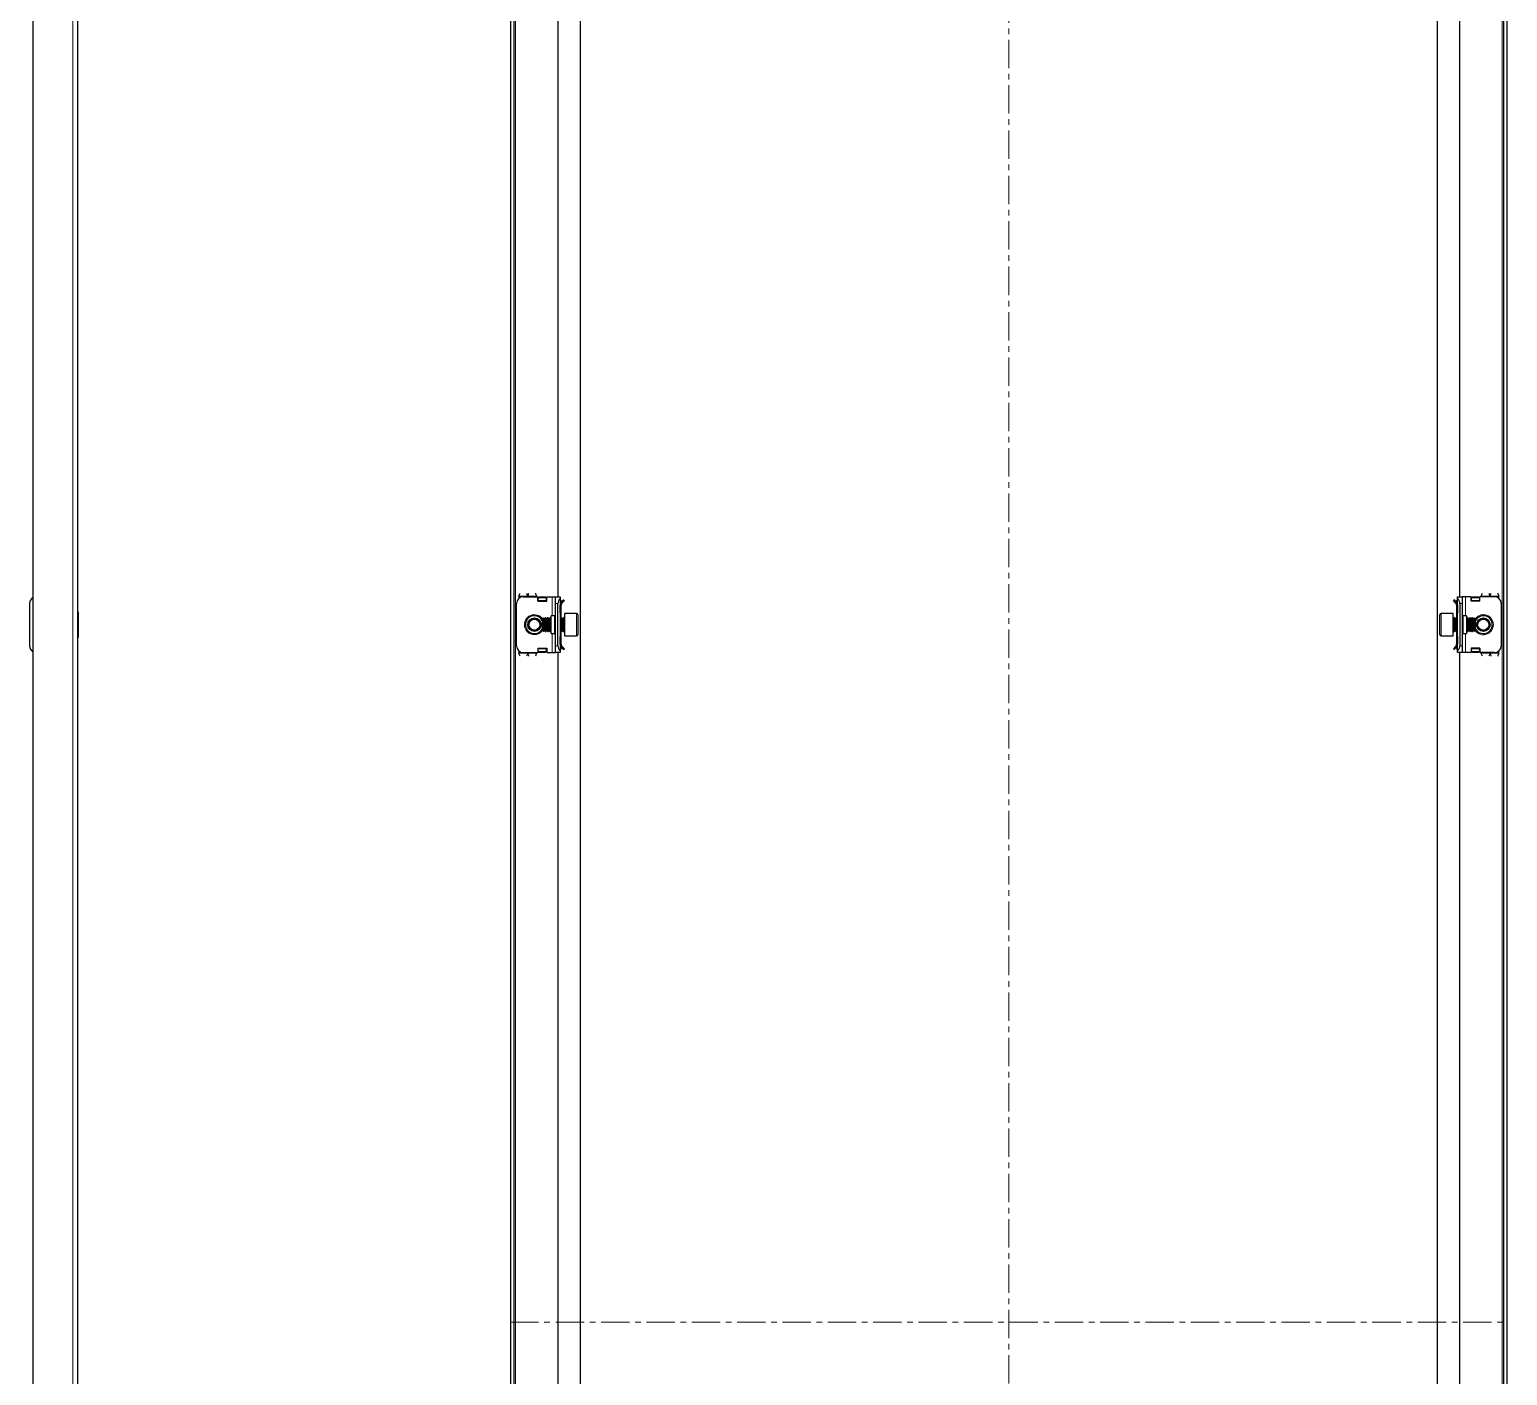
# Model space of a CAD drawing. Header units: millimetres. Extents: x 48 to 1430, y -979 to 1408.
# Drawn here: x 768 to 1430, y 202 to 805 of the extents above; entities that cross this region are included whole.
import ezdxf

# ---------------------------------------------------------------- set-up
doc = ezdxf.new("R2010")
doc.units = ezdxf.units.MM
doc.linetypes.add('CENTERX2', pattern=[20.32, 12.7, -2.54, 2.54, -2.54])
doc.layers.add('FORMAT', color=7, linetype='Continuous')

msp = doc.modelspace()

# ---------------------------------------------------------------- linework, layer by layer
at = {"color": 7, "linetype": 'Continuous', "lineweight": 25}
for p, q in [((769.88, 1306.17), (769.88, -854.83)), ((789.88, 1304.07), (789.88, -852.73)), ((983.99, -854.83), (983.99, 1306.17)), ((985.49, -854.83), (985.49, 1306.17)), ((1428.49, 1306.17), (1428.49, -854.83)), ((1429.99, 1306.17), (1429.99, -854.83)), ((1014.99, 1275.17), (1014.99, -823.83)), ((1398.99, -823.83), (1398.99, 1275.17)), ((1004.99, 1225.67), (1004.99, 550.67)), ((1408.99, 550.67), (1408.99, 1225.67)), ((987.49, 550.92), (987.49, 549.91)), ((989.49, 550.67), (995.99, 550.67)), ((995.49, 550.92), (995.49, 550.67)), ((995.99, 548.67), (995.99, 550.67)), ((996.19, 550.55), (995.99, 550.55)), ((996.19, 548.67), (996.19, 550.55)), ((996.24, 550.29), (996.74, 550.65)), ((996.74, 550.29), (996.24, 549.94)), ((996.24, 549.94), (996.24, 550.29)), ((996.24, 549.03), (996.24, 549.94)), ((996.74, 550.65), (996.74, 550.29)), ((996.74, 550.65), (999.24, 550.65)), ((996.74, 550.29), (999.24, 550.29)), ((999.24, 550.29), (999.24, 550.65)), ((999.24, 550.65), (999.74, 550.29)), ((999.74, 549.94), (999.24, 550.29)), ((999.74, 550.29), (999.74, 549.94)), ((999.74, 549.94), (999.74, 549.03)), ((999.99, 548.67), (999.99, 550.67)), ((999.99, 550.67), (1002.49, 550.67)), ((1002.49, 550.67), (1003.99, 550.67)), ((1003.99, 550.67), (1005.99, 550.67)), ((1003.99, 547.67), (1003.99, 550.67)), ((1005.99, 550.67), (1005.99, 549.91)), ((1005.99, 549.91), (1005.99, 526.44)), ((1005.99, 549.59), (1006.19, 549.38)), ((1407.78, 549.38), (1407.99, 549.59)), ((1407.99, 550.67), (1409.99, 550.67)), ((1407.99, 549.91), (1407.99, 550.67)), ((1407.99, 526.44), (1407.99, 549.91)), ((1409.99, 550.67), (1409.99, 547.67)), ((1411.49, 550.67), (1409.99, 550.67)), ((1413.99, 550.67), (1411.49, 550.67)), ((1413.99, 548.67), (1413.99, 550.67)), ((1414.24, 550.29), (1414.74, 550.65)), ((1414.74, 550.29), (1414.24, 549.94)), ((1414.24, 549.94), (1414.24, 550.29)), ((1414.24, 549.03), (1414.24, 549.94)), ((1414.74, 550.65), (1414.74, 550.29)), ((1414.74, 550.65), (1417.24, 550.65)), ((1414.74, 550.29), (1417.24, 550.29)), ((1417.24, 550.29), (1417.24, 550.65)), ((1417.24, 550.65), (1417.74, 550.29)), ((1417.74, 549.94), (1417.24, 550.29)), ((1417.74, 550.29), (1417.74, 549.94)), ((1417.74, 549.94), (1417.74, 549.03)), ((1417.79, 550.55), (1417.79, 548.67)), ((1417.99, 550.55), (1417.79, 550.55)), ((1417.99, 548.67), (1417.99, 550.67)), ((1424.49, 550.67), (1417.99, 550.67)), ((1418.49, 550.67), (1418.49, 550.92)), ((1426.49, 549.91), (1426.49, 550.92)), ((768.38, 547.67), (768.38, 528.67)), ((790.13, 543.96), (789.88, 543.96)), ((790.13, 543.96), (790.13, 543.24)), ((790.13, 543.24), (790.13, 532.39)), ((986.49, 528.67), (986.49, 547.67)), ((995.99, 548.67), (999.99, 548.67)), ((996.24, 548.67), (996.24, 549.03)), ((999.74, 549.03), (999.74, 548.67)), ((1003.99, 528.67), (1003.99, 547.67)), ((1004.99, 528.67), (1004.99, 547.67)), ((1006.49, 546.92), (1005.99, 546.92)), ((1005.99, 543.42), (1005.99, 546.92)), ((1006.49, 543.42), (1005.99, 543.42)), ((1006.49, 548.67), (1006.49, 548.21)), ((1006.49, 543.42), (1006.49, 546.92)), ((1006.49, 541.17), (1006.49, 543.42)), ((1006.57, 548.34), (1007.55, 549.31)), ((1006.93, 547.98), (1006.57, 548.34)), ((1006.93, 547.98), (1007.9, 548.96)), ((1007.55, 549.31), (1007.9, 548.96)), ((1013.39, 543.17), (1007.99, 543.17)), ((1007.99, 543.17), (1007.99, 535.48)), ((1405.99, 543.17), (1400.59, 543.17)), ((1405.99, 533.17), (1405.99, 543.17)), ((1406.43, 549.31), (1406.07, 548.96)), ((1407.05, 547.98), (1406.07, 548.96)), ((1407.4, 548.34), (1406.43, 549.31)), ((1407.05, 547.98), (1407.4, 548.34)), ((1407.49, 548.67), (1407.49, 548.28)), ((1407.49, 546.92), (1407.99, 546.92)), ((1407.49, 546.92), (1407.49, 543.42)), ((1407.99, 543.42), (1407.49, 543.42)), ((1407.49, 543.42), (1407.49, 541.17)), ((1407.99, 546.92), (1407.99, 543.42)), ((1408.99, 547.67), (1408.99, 528.67)), ((1409.99, 547.67), (1409.99, 528.67)), ((1417.99, 548.67), (1413.99, 548.67)), ((1414.24, 548.67), (1414.24, 549.03)), ((1417.74, 549.03), (1417.74, 548.67)), ((1427.49, 547.67), (1427.49, 528.67)), ((998.54, 541.17), (997.99, 540.62)), ((997.99, 540.62), (997.99, 536.85)), ((997.99, 536.85), (997.99, 535.73)), ((998.6, 541.17), (998.54, 541.17)), ((998.54, 541.17), (998.54, 536.56)), ((998.54, 536.56), (998.54, 535.17)), ((998.99, 540.62), (998.6, 541.17)), ((998.6, 541.17), (998.6, 540.7)), ((998.6, 540.7), (998.6, 535.17)), ((999.38, 541.17), (998.99, 540.62)), ((998.99, 540.62), (998.99, 540.23)), ((998.99, 540.23), (998.99, 535.73)), ((999.6, 541.17), (999.38, 541.17)), ((999.38, 541.17), (999.38, 540.7)), ((999.38, 540.7), (999.38, 535.17)), ((999.99, 540.62), (999.6, 541.17)), ((999.6, 541.17), (999.6, 540.7)), ((999.6, 540.7), (999.6, 535.17)), ((1000.38, 541.17), (999.99, 540.62)), ((999.99, 540.62), (999.99, 540.23)), ((999.99, 540.23), (999.99, 535.73)), ((1000.6, 541.17), (1000.38, 541.17)), ((1000.38, 541.17), (1000.38, 540.7)), ((1000.38, 540.7), (1000.38, 535.17)), ((1000.99, 540.62), (1000.6, 541.17)), ((1000.6, 541.17), (1000.6, 540.7)), ((1000.6, 540.7), (1000.6, 535.17)), ((1001.38, 541.17), (1000.99, 540.62)), ((1000.99, 540.62), (1000.99, 540.23)), ((1000.99, 540.23), (1000.99, 535.73)), ((1001.6, 541.17), (1001.38, 541.17)), ((1001.38, 541.17), (1001.38, 540.7)), ((1001.38, 540.7), (1001.38, 535.17)), ((1001.99, 540.62), (1001.6, 541.17)), ((1001.6, 541.17), (1001.6, 540.7)), ((1001.6, 540.7), (1001.6, 535.17)), ((1003.49, 542.17), (1001.99, 542.17)), ((1001.99, 534.17), (1001.99, 542.17)), ((1006.38, 541.17), (1005.99, 540.62)), ((1006.6, 541.17), (1006.38, 541.17)), ((1006.38, 541.17), (1006.38, 540.7)), ((1006.38, 540.7), (1006.38, 535.17)), ((1006.99, 540.62), (1006.6, 541.17)), ((1006.6, 541.17), (1006.6, 540.7)), ((1006.6, 540.7), (1006.6, 535.17)), ((1007.38, 541.17), (1006.99, 540.62)), ((1006.99, 540.62), (1006.99, 540.23)), ((1006.99, 540.23), (1006.99, 535.73)), ((1007.74, 541.17), (1007.38, 541.17)), ((1007.38, 541.17), (1007.38, 540.7)), ((1007.38, 540.7), (1007.38, 535.17)), ((1013.99, 542.57), (1013.99, 535.8)), ((1399.99, 533.77), (1399.99, 542.57)), ((1406.6, 541.17), (1406.24, 541.17)), ((1406.99, 540.62), (1406.6, 541.17)), ((1406.6, 540.7), (1406.6, 541.17)), ((1406.6, 535.17), (1406.6, 540.7)), ((1407.38, 541.17), (1406.99, 540.62)), ((1406.99, 540.23), (1406.99, 540.62)), ((1406.99, 535.73), (1406.99, 540.23)), ((1407.6, 541.17), (1407.38, 541.17)), ((1407.38, 540.7), (1407.38, 541.17)), ((1407.38, 535.17), (1407.38, 540.7)), ((1407.99, 540.62), (1407.6, 541.17)), ((1407.6, 540.7), (1407.6, 541.17)), ((1407.6, 535.17), (1407.6, 540.7)), ((1411.99, 542.17), (1410.49, 542.17)), ((1411.99, 542.17), (1411.99, 534.17)), ((1412.38, 541.17), (1411.99, 540.62)), ((1412.6, 541.17), (1412.38, 541.17)), ((1412.38, 540.7), (1412.38, 541.17)), ((1412.38, 535.17), (1412.38, 540.7)), ((1412.99, 540.62), (1412.6, 541.17)), ((1412.6, 540.7), (1412.6, 541.17)), ((1412.6, 535.17), (1412.6, 540.7)), ((1413.38, 541.17), (1412.99, 540.62)), ((1412.99, 540.23), (1412.99, 540.62)), ((1412.99, 535.73), (1412.99, 540.23)), ((1413.6, 541.17), (1413.38, 541.17)), ((1413.38, 540.7), (1413.38, 541.17)), ((1413.38, 535.17), (1413.38, 540.7)), ((1413.99, 540.62), (1413.6, 541.17)), ((1413.6, 540.7), (1413.6, 541.17)), ((1413.6, 535.17), (1413.6, 540.7)), ((1414.38, 541.17), (1413.99, 540.62)), ((1413.99, 540.23), (1413.99, 540.62)), ((1413.99, 535.73), (1413.99, 540.23)), ((1414.6, 541.17), (1414.38, 541.17)), ((1414.38, 540.7), (1414.38, 541.17)), ((1414.38, 535.17), (1414.38, 540.7)), ((1414.99, 540.62), (1414.6, 541.17)), ((1414.6, 540.7), (1414.6, 541.17)), ((1414.6, 535.17), (1414.6, 540.7)), ((1415.38, 541.17), (1414.99, 540.62)), ((1414.99, 540.23), (1414.99, 540.62)), ((1414.99, 535.73), (1414.99, 540.23)), ((1415.43, 541.17), (1415.38, 541.17)), ((1415.38, 540.7), (1415.38, 541.17)), ((1415.38, 535.17), (1415.38, 540.7)), ((1415.99, 540.62), (1415.43, 541.17)), ((1415.43, 535.17), (1415.43, 541.17)), ((1415.99, 535.73), (1415.99, 540.62)), ((789.88, 532.39), (790.13, 532.39)), ((997.99, 535.73), (998.54, 535.17)), ((998.54, 535.17), (998.6, 535.17)), ((998.6, 535.17), (998.99, 535.73)), ((998.99, 535.73), (999.38, 535.17)), ((999.38, 535.17), (999.6, 535.17)), ((999.6, 535.17), (999.99, 535.73)), ((999.99, 535.73), (1000.38, 535.17)), ((1000.38, 535.17), (1000.6, 535.17)), ((1000.6, 535.17), (1000.99, 535.73)), ((1000.99, 535.73), (1001.38, 535.17)), ((1001.38, 535.17), (1001.6, 535.17)), ((1001.6, 535.17), (1001.99, 535.73)), ((1001.99, 534.17), (1003.49, 534.17)), ((1005.99, 535.73), (1006.38, 535.17)), ((1005.99, 532.92), (1006.49, 532.92)), ((1005.99, 529.42), (1005.99, 532.92)), ((1006.38, 535.17), (1006.6, 535.17)), ((1006.49, 532.92), (1006.49, 535.17)), ((1006.49, 529.42), (1006.49, 532.92)), ((1006.6, 535.17), (1006.99, 535.73)), ((1006.99, 535.73), (1007.38, 535.17)), ((1007.38, 535.17), (1007.74, 535.17)), ((1007.99, 535.48), (1007.99, 533.17)), ((1007.99, 533.17), (1013.39, 533.17)), ((1013.99, 535.8), (1013.99, 533.77)), ((1400.59, 533.17), (1405.99, 533.17)), ((1406.24, 535.17), (1406.6, 535.17)), ((1406.6, 535.17), (1406.99, 535.73)), ((1406.99, 535.73), (1407.38, 535.17)), ((1407.38, 535.17), (1407.6, 535.17)), ((1407.49, 535.17), (1407.49, 532.92)), ((1407.49, 532.92), (1407.99, 532.92)), ((1407.49, 532.92), (1407.49, 529.42)), ((1407.6, 535.17), (1407.99, 535.73)), ((1407.99, 532.92), (1407.99, 529.42)), ((1410.49, 534.17), (1411.99, 534.17)), ((1411.99, 535.73), (1412.38, 535.17)), ((1412.38, 535.17), (1412.6, 535.17)), ((1412.6, 535.17), (1412.99, 535.73)), ((1412.99, 535.73), (1413.38, 535.17)), ((1413.38, 535.17), (1413.6, 535.17)), ((1413.6, 535.17), (1413.99, 535.73)), ((1413.99, 535.73), (1414.38, 535.17)), ((1414.38, 535.17), (1414.6, 535.17)), ((1414.6, 535.17), (1414.99, 535.73)), ((1414.99, 535.73), (1415.38, 535.17)), ((1415.38, 535.17), (1415.43, 535.17)), ((1415.43, 535.17), (1415.99, 535.73)), ((987.49, 526.44), (987.49, 525.42)), ((989.49, 525.67), (995.99, 525.67)), ((995.49, 525.67), (995.49, 525.42)), ((995.99, 527.67), (995.99, 525.67)), ((995.99, 527.67), (999.99, 527.67)), ((995.99, 525.79), (996.19, 525.79)), ((996.19, 525.79), (996.19, 527.67)), ((996.24, 527.32), (996.24, 527.67)), ((996.24, 526.4), (996.24, 527.32)), ((996.24, 526.4), (996.74, 526.05)), ((996.24, 526.05), (996.24, 526.4)), ((996.74, 525.7), (996.24, 526.05)), ((999.24, 526.05), (996.74, 526.05)), ((996.74, 526.05), (996.74, 525.7)), ((999.24, 525.7), (996.74, 525.7)), ((999.24, 526.05), (999.74, 526.4)), ((999.24, 525.7), (999.24, 526.05)), ((999.74, 526.05), (999.24, 525.7)), ((999.74, 527.67), (999.74, 527.32)), ((999.74, 527.32), (999.74, 526.4)), ((999.74, 526.4), (999.74, 526.05)), ((999.99, 527.67), (999.99, 525.67)), ((999.99, 525.67), (1002.49, 525.67)), ((1002.49, 525.67), (1003.99, 525.67)), ((1003.99, 525.67), (1003.99, 528.67)), ((1005.99, 525.67), (1003.99, 525.67)), ((1004.99, 525.67), (1004.99, -74.33)), ((1006.49, 529.42), (1005.99, 529.42)), ((1006.19, 526.97), (1005.99, 526.76)), ((1005.99, 526.44), (1005.99, 525.67)), ((1006.49, 527.67), (1006.49, 528.07)), ((1006.93, 528.36), (1006.57, 528.01)), ((1006.57, 528.01), (1007.55, 527.03)), ((1006.93, 528.36), (1007.9, 527.39)), ((1007.55, 527.03), (1007.9, 527.39)), ((1407.05, 528.36), (1406.07, 527.39)), ((1406.43, 527.03), (1406.07, 527.39)), ((1407.4, 528.01), (1406.43, 527.03)), ((1407.05, 528.36), (1407.4, 528.01)), ((1407.49, 529.42), (1407.99, 529.42)), ((1407.49, 527.67), (1407.49, 528.13)), ((1407.99, 526.76), (1407.78, 526.97)), ((1407.99, 525.67), (1407.99, 526.44)), ((1409.99, 525.67), (1407.99, 525.67)), ((1408.99, -74.33), (1408.99, 525.67)), ((1409.99, 528.67), (1409.99, 525.67)), ((1411.49, 525.67), (1409.99, 525.67)), ((1413.99, 525.67), (1411.49, 525.67)), ((1417.99, 527.67), (1413.99, 527.67)), ((1413.99, 527.67), (1413.99, 525.67)), ((1414.24, 527.32), (1414.24, 527.67)), ((1414.24, 526.4), (1414.24, 527.32)), ((1414.24, 526.4), (1414.74, 526.05)), ((1414.24, 526.05), (1414.24, 526.4)), ((1414.74, 525.7), (1414.24, 526.05)), ((1417.24, 526.05), (1414.74, 526.05)), ((1414.74, 526.05), (1414.74, 525.7)), ((1417.24, 525.7), (1414.74, 525.7)), ((1417.24, 526.05), (1417.74, 526.4)), ((1417.24, 525.7), (1417.24, 526.05)), ((1417.74, 526.05), (1417.24, 525.7)), ((1417.74, 527.67), (1417.74, 527.32)), ((1417.74, 527.32), (1417.74, 526.4)), ((1417.74, 526.4), (1417.74, 526.05)), ((1417.79, 527.67), (1417.79, 525.79)), ((1417.79, 525.79), (1417.99, 525.79)), ((1417.99, 527.67), (1417.99, 525.67)), ((1424.49, 525.67), (1417.99, 525.67)), ((1418.49, 525.42), (1418.49, 525.67)), ((1426.49, 525.42), (1426.49, 526.44))]:
    msp.add_line(p, q, dxfattribs=at)
at = {"color": 8, "linetype": 'Continuous', "lineweight": 18}
for p, q in [((787.78, 1306.17), (787.78, -854.83)), ((986.09, -852.73), (986.09, 1304.07)), ((1427.89, 1304.07), (1427.89, -852.73)), ((987.49, 550.92), (991.49, 550.92)), ((991.49, 550.92), (995.49, 550.92)), ((1002.49, 542.17), (1002.49, 550.67)), ((1411.49, 550.67), (1411.49, 542.17)), ((1418.49, 550.92), (1422.49, 550.92)), ((1426.49, 550.92), (1422.49, 550.92)), ((999.74, 549.03), (996.24, 549.03)), ((1004.99, 547.67), (1003.99, 547.67)), ((1005.99, 549.17), (1006.19, 549.38)), ((1005.99, 548.67), (1006.49, 548.67)), ((1013.39, 535.48), (1013.39, 543.17)), ((1400.59, 543.17), (1400.59, 533.17)), ((1407.99, 548.67), (1407.49, 548.67)), ((1407.99, 549.17), (1407.78, 549.38)), ((1409.99, 547.67), (1408.99, 547.67)), ((1417.74, 549.03), (1414.24, 549.03)), ((1003.49, 534.17), (1003.49, 542.17)), ((1007.74, 535.17), (1007.74, 541.17)), ((1406.24, 541.17), (1406.24, 536.56)), ((1406.24, 536.56), (1406.24, 535.17)), ((1410.49, 542.17), (1410.49, 534.17)), ((1002.49, 525.67), (1002.49, 534.17)), ((1013.39, 533.17), (1013.39, 535.48)), ((1411.49, 534.17), (1411.49, 525.67)), ((987.49, 525.42), (991.49, 525.42)), ((995.49, 525.42), (991.49, 525.42)), ((996.24, 527.32), (999.74, 527.32)), ((1003.99, 528.67), (1004.99, 528.67)), ((1005.99, 527.67), (1006.49, 527.67)), ((1005.99, 527.17), (1006.19, 526.97)), ((1407.99, 527.67), (1407.49, 527.67)), ((1407.99, 527.17), (1407.78, 526.97)), ((1408.99, 528.67), (1409.99, 528.67)), ((1414.24, 527.32), (1417.74, 527.32)), ((1422.49, 525.42), (1418.49, 525.42)), ((1426.49, 525.42), (1422.49, 525.42))]:
    msp.add_line(p, q, dxfattribs=at)
at = {"color": 7, "linetype": 'Continuous', "lineweight": 25}
for centre, radius in [((994.49, 538.17), 3), ((994.49, 538.17), 2.76), ((994.49, 538.17), 2.45), ((1419.49, 538.17), 3), ((1419.49, 538.17), 2.76), ((1419.49, 538.17), 2.45)]:
    msp.add_circle(centre, radius, dxfattribs=at)
for centre, radius, start, end in [((771.38, 547.67), 3, 120, 180), ((989.49, 547.67), 3, 90, 180), ((1007.99, 547.67), 3, 131.81031, 180), ((1405.99, 547.67), 3, 360, 48.18969), ((1424.49, 547.67), 3, 360, 90), ((1005.49, 548.67), 1, 360, 45), ((1013.39, 542.57), 0.6, 0, 90), ((1400.59, 542.57), 0.6, 90, 180), ((1408.49, 548.67), 1, 135, 180), ((994.49, 538.17), 4, 90, 331.04498), ((994.49, 538.17), 4, 28.95502, 90), ((1003.49, 542.67), 0.5, 270, 0), ((1007.74, 541.42), 0.25, 270, 0), ((1406.24, 541.42), 0.25, 180, 270), ((1410.49, 542.67), 0.5, 180, 270), ((1419.49, 538.17), 4, 270, 151.04498), ((1419.49, 538.17), 4, 208.95502, 270), ((1003.49, 533.67), 0.5, 360, 90), ((1007.74, 534.92), 0.25, 360, 90), ((1013.39, 533.77), 0.6, 270, 360), ((1400.59, 533.77), 0.6, 180, 270), ((1406.24, 534.92), 0.25, 90, 180), ((1410.49, 533.67), 0.5, 90, 180), ((771.38, 528.67), 3, 180, 240), ((989.49, 528.67), 3, 180, 270), ((1007.99, 528.67), 3, 180, 228.18969), ((1005.49, 527.67), 1, 315, 360), ((1408.49, 527.67), 1, 180, 225), ((1405.99, 528.67), 3, 311.81031, 360), ((1424.49, 528.67), 3, 270, 360)]:
    msp.add_arc(centre, radius, start, end, dxfattribs=at)
at = {"color": 8, "linetype": 'Continuous', "lineweight": 18}
for centre, start, end in [((994.49, 538.17), 35.46217, 270), ((1419.49, 538.17), 215.46217, 90), ((1419.49, 538.17), 90, 144.53783), ((994.49, 538.17), 270, 324.53783)]:
    msp.add_arc(centre, 4.5, start, end, dxfattribs=at)
at = {"color": 7, "linetype": 'Continuous', "lineweight": 25}
for points, knots in [([(987.49, 550.92), (987.58, 551.17), (987.77, 551.65), (987.96, 552.05), (988.06, 552.24)], [0, 0, 0, 0, 0.5020654, 1, 1, 1, 1]), ([(990.92, 552.23), (990.99, 552.08), (991.17, 551.73), (991.36, 551.24), (991.47, 550.96), (991.49, 550.92)], [0, 0, 0, 0, 0.415483, 0.917152, 1, 1, 1, 1]), ([(991.49, 550.92), (991.58, 551.17), (991.77, 551.65), (991.96, 552.05), (992.06, 552.24)], [0, 0, 0, 0, 0.5020654, 1, 1, 1, 1]), ([(994.92, 552.23), (994.99, 552.08), (995.17, 551.73), (995.36, 551.24), (995.47, 550.96), (995.49, 550.92)], [0, 0, 0, 0, 0.415483, 0.917152, 1, 1, 1, 1]), ([(1418.49, 550.92), (1418.58, 551.17), (1418.77, 551.65), (1418.96, 552.05), (1419.06, 552.24)], [0, 0, 0, 0, 0.502065, 1, 1, 1, 1]), ([(1421.92, 552.23), (1421.99, 552.08), (1422.17, 551.73), (1422.36, 551.24), (1422.47, 550.96), (1422.49, 550.92)], [0, 0, 0, 0, 0.415483, 0.917152, 1, 1, 1, 1]), ([(1422.49, 550.92), (1422.58, 551.17), (1422.77, 551.65), (1422.96, 552.05), (1423.06, 552.24)], [0, 0, 0, 0, 0.502065, 1, 1, 1, 1]), ([(1425.92, 552.23), (1425.99, 552.08), (1426.17, 551.73), (1426.36, 551.24), (1426.47, 550.96), (1426.49, 550.92)], [0, 0, 0, 0, 0.415483, 0.917152, 1, 1, 1, 1]), ([(1006.57, 548.34), (1006.42, 548.15), (1006.12, 547.77), (1005.99, 547.24), (1005.99, 546.96), (1005.99, 546.92)], [0, 0, 0, 0, 0.461863, 0.923726, 1, 1, 1, 1]), ([(1006.93, 547.98), (1006.81, 547.83), (1006.62, 547.61), (1006.51, 547.23), (1006.49, 547.02), (1006.49, 546.92)], [0, 0, 0, 0, 0.485042, 0.738404, 1, 1, 1, 1]), ([(1407.49, 546.92), (1407.47, 547.11), (1407.43, 547.4), (1407.25, 547.76), (1407.12, 547.91), (1407.05, 547.98)], [0, 0, 0, 0, 0.485042, 0.738404, 1, 1, 1, 1]), ([(1407.99, 546.92), (1407.96, 547.16), (1407.91, 547.65), (1407.62, 548.11), (1407.43, 548.31), (1407.4, 548.34)], [0, 0, 0, 0, 0.461863, 0.923726, 1, 1, 1, 1]), ([(988.06, 524.11), (987.98, 524.27), (987.81, 524.61), (987.61, 525.1), (987.5, 525.38), (987.49, 525.42)], [0, 0, 0, 0, 0.415483, 0.917152, 1, 1, 1, 1]), ([(991.49, 525.42), (991.39, 525.18), (991.2, 524.69), (991.01, 524.3), (990.92, 524.1)], [0, 0, 0, 0, 0.502065, 1, 1, 1, 1]), ([(992.06, 524.11), (991.98, 524.27), (991.81, 524.61), (991.61, 525.1), (991.5, 525.38), (991.49, 525.42)], [0, 0, 0, 0, 0.415483, 0.917152, 1, 1, 1, 1]), ([(995.49, 525.42), (995.39, 525.18), (995.2, 524.69), (995.01, 524.3), (994.92, 524.1)], [0, 0, 0, 0, 0.502065, 1, 1, 1, 1]), ([(1005.99, 529.42), (1006.01, 529.18), (1006.06, 528.7), (1006.35, 528.24), (1006.55, 528.04), (1006.57, 528.01)], [0, 0, 0, 0, 0.461863, 0.923726, 1, 1, 1, 1]), ([(1006.49, 529.42), (1006.51, 529.23), (1006.54, 528.94), (1006.73, 528.59), (1006.86, 528.44), (1006.93, 528.36)], [0, 0, 0, 0, 0.485042, 0.738404, 1, 1, 1, 1]), ([(1407.05, 528.36), (1407.17, 528.51), (1407.35, 528.74), (1407.47, 529.12), (1407.48, 529.32), (1407.49, 529.42)], [0, 0, 0, 0, 0.485042, 0.738404, 1, 1, 1, 1]), ([(1407.4, 528.01), (1407.55, 528.2), (1407.86, 528.58), (1407.98, 529.1), (1407.99, 529.38), (1407.99, 529.42)], [0, 0, 0, 0, 0.461863, 0.923726, 1, 1, 1, 1]), ([(1419.06, 524.11), (1418.98, 524.27), (1418.81, 524.61), (1418.61, 525.1), (1418.5, 525.38), (1418.49, 525.42)], [0, 0, 0, 0, 0.415483, 0.917152, 1, 1, 1, 1]), ([(1422.49, 525.42), (1422.39, 525.18), (1422.2, 524.69), (1422.01, 524.3), (1421.92, 524.1)], [0, 0, 0, 0, 0.5020654, 1, 1, 1, 1]), ([(1423.06, 524.11), (1422.98, 524.27), (1422.81, 524.61), (1422.61, 525.1), (1422.5, 525.38), (1422.49, 525.42)], [0, 0, 0, 0, 0.415483, 0.917152, 1, 1, 1, 1]), ([(1426.49, 525.42), (1426.39, 525.18), (1426.2, 524.69), (1426.01, 524.3), (1425.92, 524.1)], [0, 0, 0, 0, 0.502065, 1, 1, 1, 1])]:
    msp.add_open_spline(points, degree=3, knots=knots, dxfattribs=at)
at = {"layer": 'FORMAT', "linetype": 'CENTERX2', "lineweight": 18}
for p, q in [((1206.99, 1308.17), (1206.99, -856.83)), ((983.69, 225.67), (1430.29, 225.67))]:
    msp.add_line(p, q, dxfattribs=at)

doc.saveas('drawing.dxf')
